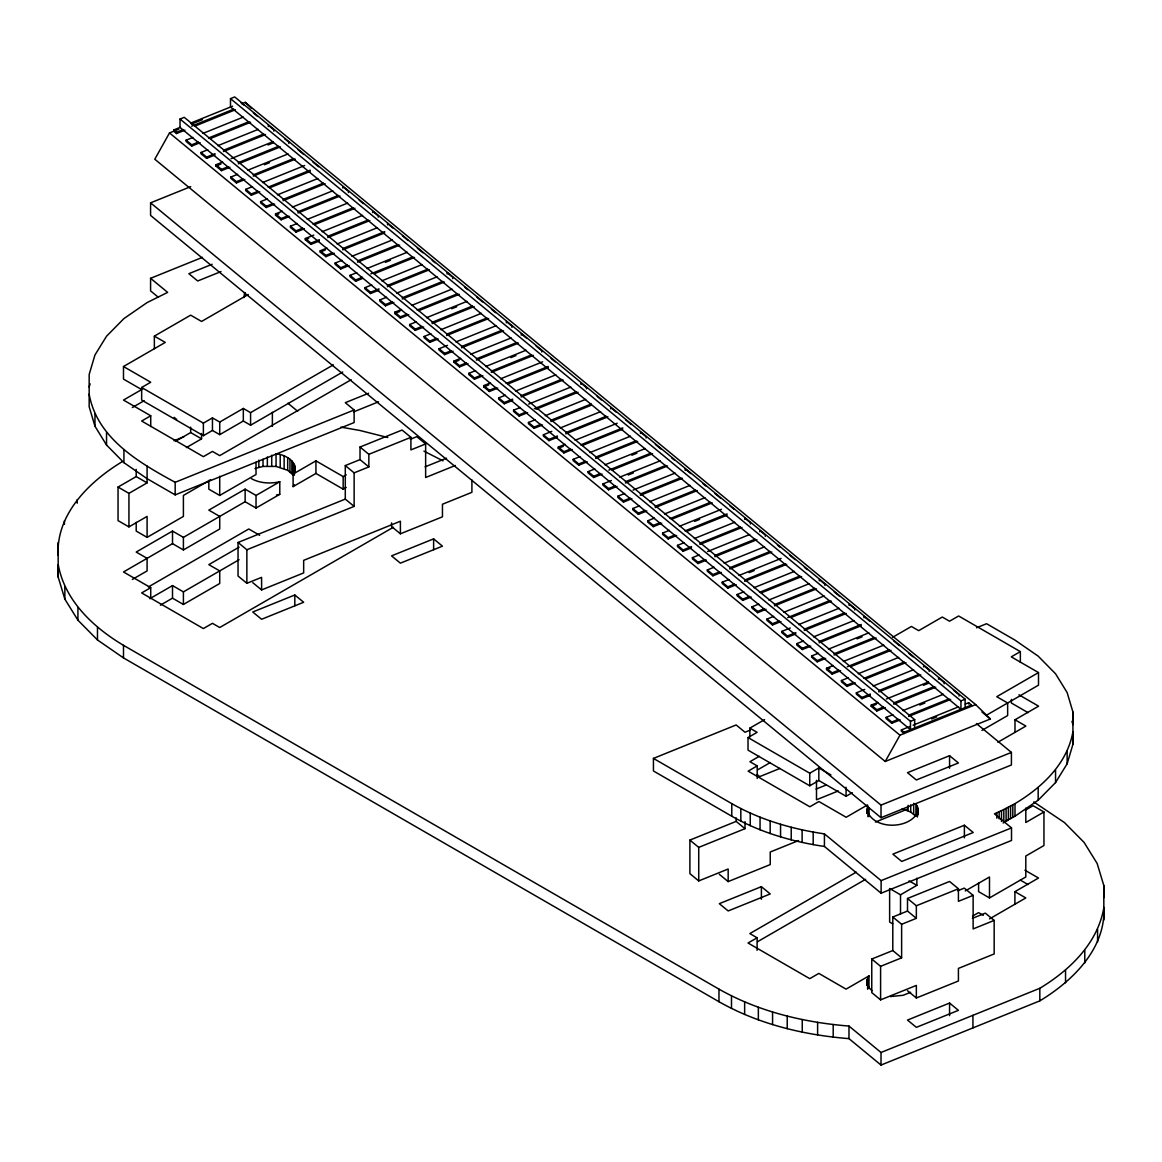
<?xml version="1.0" encoding="UTF-8"?>
<svg xmlns="http://www.w3.org/2000/svg" width="1162" height="1162" viewBox="0 0 1162 1162"><rect width="100%" height="100%" fill="white"/><g stroke="black" fill="none" stroke-linecap="round" stroke-linejoin="round"><path stroke-width="1.5" d="M238.036 542.48L246.867 549.757L354.134 506.4L345.288 499.108L238.036 542.48L238.036 576.018L246.867 583.295L261.595 577.354L261.595 589.933L303.66 572.924L303.66 560.345L400.396 521.23L400.396 533.808L442.461 516.814L442.461 504.235L471.903 492.325L471.903 479.964M246.867 583.295L246.867 549.757M345.288 499.108L345.288 465.57L360.017 459.615L368.848 466.906L354.134 472.861L345.288 465.57M354.134 506.4L354.134 472.861M391.565 522.929L391.565 526.531L400.396 533.808M360.017 459.615L360.017 447.036L402.081 430.042L410.912 437.319L410.912 449.897L425.641 443.942L425.641 477.495L455.373 465.468M798.584 840.547L770.232 852.022L770.232 864.586L728.167 881.595L728.167 869.016L698.725 880.927L689.894 873.635L689.894 840.097L736.156 821.389L744.987 828.68L698.725 847.388L689.894 840.097M1072.933 744.305L1072.933 731.74C1067.224 763.899 1041.907 787.56 1014.992 803.639L1003.808 809.536L1003.808 822.115L1014.992 816.218L1038.174 800.197L1055.546 782.578L1067.137 763.783L1072.933 744.305L1072.933 712.03L1067.137 692.552L1055.546 673.771L1038.174 656.138L1014.992 640.117L986.582 623.718L976.545 627.77M293.318 462.607L293.318 475.185L287.682 470.276L276.048 466.427L276.048 453.848C285.416 454.226 300.508 463.304 293.115 474.038L293.115 486.617L315.933 473.442L343.168 489.158L346.203 487.415M866.925 813.385L867.898 805.92M866.837 985.26L867.099 979.711L868.987 975.891L868.987 988.47M58.1 555.16C56.154 513.938 89.401 481.533 122.17 461.706M58.245 577.282L58.245 564.703C64.84 600.769 93.265 627.277 123.492 645.331L718.973 989.138C758.583 1011.637 803.843 1022.429 848.972 1026.061L881.014 1052.481L1039.83 988.281C1069.781 970.11 1097.799 943.399 1103.9 907.406C1105.846 948.642 1072.599 981.048 1039.83 1000.86L881.014 1065.06L848.972 1038.639C803.843 1035.008 758.583 1024.216 718.973 1001.717L123.492 657.91L97.477 639.957L77.927 620.188L64.854 599.127L58.245 577.282L58.1 542.596M89.169 387.062L90.128 383.823M918.14 811.207C910.514 829.958 872.444 830.234 866.925 809.798M178.774 129.2L169.507 132.933L154.793 159.223L885.226 761.488L990.387 718.973L975.659 704.593L245.226 102.329L241.856 103.694M885.226 761.488L899.954 735.197L975.659 704.593M293.115 486.617L294.262 484.728M154.357 348.702L154.357 336.123L190.67 315.163L201.563 321.453L248.247 294.494M141.648 389.575L123.492 379.102L123.492 366.524L165.251 342.412L154.357 336.123M342.717 372.014L250.585 425.219L243.323 421.022L219.72 434.646L212.457 430.463L203.379 435.692L141.648 400.062L141.648 387.483L150.726 382.24L123.492 366.524M142.665 388.994L123.492 400.062L150.726 415.778L150.726 426.57M132.352 407.528L144.146 400.716M150.726 415.778L141.648 421.022L203.379 456.666L212.457 451.422L219.72 455.62L351.142 379.742M141.648 387.483L203.379 423.128L212.457 417.884L219.72 422.067L243.323 408.443L250.585 412.641L333.349 364.853M175.535 441.284L190.67 432.554L201.563 438.844L201.563 433.455M118.045 487.067L136.201 476.58L147.095 482.869L128.938 493.356L118.045 487.067L118.045 520.605L128.938 526.894L147.095 516.407L147.095 537.367L136.201 531.078L136.201 522.348M186.428 447.573L201.563 438.844M210.642 479.717L183.407 495.448L183.407 516.407L147.095 537.367M208.826 480.429L208.826 489.158L219.72 495.448L256.032 474.488L256.032 462.258M251.384 478.657C259.983 483.319 270.368 483.944 279.781 481.736L279.781 494.315L256.032 508.026L245.138 501.737L183.407 537.367L172.513 531.078L136.201 552.052L147.095 558.341L147.095 570.92L132.352 579.431M279.781 481.736L256.032 495.448L245.138 489.158L208.826 510.118L219.72 516.407L219.72 528.986L183.407 549.946L172.513 543.656L123.492 571.965L150.726 587.682L150.726 598.474M293.115 474.038L315.933 460.864L343.168 476.58L346.203 474.837M148.416 586.926L248.77 528.986L259.663 535.275M150.726 587.682L141.648 592.925L203.379 628.569L212.457 623.326L219.72 627.524L393.381 527.243M149.825 598.691L172.513 585.59L183.407 591.879L239.081 559.735M239.081 547.157L208.826 564.63L219.72 570.92L219.72 583.498L183.407 604.458L172.513 598.169L160.414 605.155M892.677 637.284L911.415 626.463L918.677 630.661L942.28 617.037L949.543 621.22L958.621 615.976L1020.352 651.621L1020.352 662.398M749.839 737.115L749.839 728.138L764.596 719.627M852.283 792.673L846.067 796.275L818.832 780.544L809.754 785.788L748.023 750.144L748.023 737.565L757.101 732.336L749.839 728.138M759.323 756.288L749.94 761.706L757.203 765.903L757.203 778.482M757.203 765.903L748.125 771.147L809.841 806.777L818.919 801.533L846.154 817.264L867.549 804.917M757.755 769.767L770.275 762.548M748.023 737.565L809.754 773.209L818.832 767.966L830.932 774.952M1020.352 651.621L1011.274 656.864L1038.508 672.58L1038.508 685.159L986.465 715.211M1038.508 672.58L996.749 696.692L1007.643 702.981L1007.643 715.56L981.919 730.404M1014.992 732.365L1014.992 719.786L1038.596 706.162L1018.929 694.803M997.882 742.242L1025.886 726.076L1014.992 719.786M856.234 872.154L749.839 933.58L757.101 937.778L757.101 950.356M757.101 937.778L748.023 943.007L809.754 978.651L818.832 973.407L846.067 989.138L868.987 975.891M757.668 941.641L865.617 879.314M1003.096 823.001L1007.643 820.372M1025.494 810.074L1033.062 805.702L1043.955 811.991L1043.955 845.529L1025.799 856.016L1025.799 876.976L989.487 897.936L978.593 891.646L978.593 882.917M892.75 923.848L889.627 922.047L889.627 888.509L900.521 894.798L916.862 885.357L916.862 878.182M1043.955 811.991L1025.799 822.478L1025.799 808.098M965.273 890.949L989.487 876.976L989.487 897.936M972.536 916.106L978.593 912.62L983.255 915.307M1014.905 904.225L1014.905 891.661L1038.508 878.022L1024.884 870.164M989.487 918.91L1025.799 897.936L1014.905 891.661M910.616 992.29L903.15 995.297L890.281 996.575M749.984 730.23L744.987 732.249L736.156 724.957L653.436 758.408L653.436 770.972L731.784 816.218C760.209 832.457 792.164 841.68 824.424 846.459L881.116 893.2L1011.506 840.475L1011.506 827.896L994.454 813.836L1003.808 809.536M180.023 119.047L910.471 721.312L910.471 729.692L180.023 127.428L180.023 119.047L184.235 117.333L914.668 719.612L914.668 727.993M230.497 98.639L960.945 700.904L960.945 709.285L230.497 107.02L230.497 98.639L234.709 96.94L965.143 699.204L965.143 707.585M184.932 130.144L176.522 133.543L173.719 131.233L173.719 129.97L180.444 127.254M190.539 123.172L232.603 106.163M191.381 124.087L196.436 122.054M197.279 121.705L202.319 119.671M173.719 129.97L176.522 132.279L183.247 129.563M191.657 126.164L233.722 109.155M195.027 126.062L235.407 109.736M200.125 142.665L191.715 146.078L186.123 141.459L186.123 140.195L192.848 137.479M202.943 133.398L243.323 117.071M186.123 140.195L191.715 144.814L198.441 142.098M208.535 138.017L248.915 121.69M210.22 138.598L250.6 122.271M215.028 154.953L206.618 158.366L201.026 153.747L201.026 152.483L207.751 149.767M217.846 145.686L258.225 129.36M201.026 152.483L206.618 157.102L215.028 153.704M223.438 150.305L263.818 133.979M223.438 151.554L265.502 134.56M229.931 167.241L221.521 170.654L215.929 166.035L215.929 164.772L222.654 162.055M231.064 158.657L273.128 141.648M215.929 166.035L220.969 163.987M268.088 144.945L273.128 142.911M215.929 164.772L221.521 169.391L228.246 166.674M238.341 162.593L278.72 146.267M238.341 163.842L280.405 146.848M976.429 723.563L1011.419 752.41L1011.419 764.988L881.014 817.699L150.581 215.42L150.581 202.842L190.713 186.632M244.833 179.544L236.423 182.942L230.831 178.323L230.831 177.06L237.556 174.344M247.651 170.262L288.031 153.936M264.486 164.714L269.526 162.68M230.831 177.06L236.423 181.679L243.148 178.963M253.243 174.881L293.637 158.555M253.243 176.13L295.308 159.136M259.736 191.832L251.326 195.231L245.734 190.612L245.734 189.348L252.459 186.632M262.554 182.55L304.618 165.541M245.734 189.348L251.326 193.967L258.051 191.251M268.146 187.169L310.21 170.16M269.831 187.75L310.21 171.424M274.639 204.12L266.229 207.519L260.637 202.9L260.637 201.636L267.362 198.92M277.457 194.838L317.836 178.512M260.637 201.636L266.229 206.255L272.968 203.539M283.063 199.457L323.443 183.131M283.063 200.706L325.113 183.712M289.541 216.408L281.131 219.807L275.539 215.188L275.539 213.924L282.264 211.208M292.359 207.126L332.739 190.8M275.539 215.188L278.909 213.823M275.539 213.924L281.131 218.543L287.871 215.827M297.966 211.745L338.345 195.419M297.966 212.995L340.016 196M158.453 297.385L150.581 290.892L150.581 278.314L202.406 257.368M304.444 228.696L296.034 232.095L290.442 227.476L290.442 226.212L297.167 223.496M307.262 219.415L347.641 203.089M212.138 264.282L188.854 273.695L197.7 280.986L220.983 271.574M290.442 226.212L296.034 230.831L302.774 228.115M312.868 224.034L353.248 207.707M314.539 224.615L354.933 208.288M319.347 240.984L310.937 244.383L305.345 239.764L305.345 238.5L313.755 235.102M322.164 231.703L362.544 215.377M305.345 239.764L308.714 238.399M305.345 238.5L310.937 243.119L319.347 239.721M327.771 236.322L368.151 219.996M327.771 237.571L369.836 220.577M334.264 253.272L325.839 256.671L320.247 252.052L320.247 250.789L326.972 248.072M337.067 243.991L377.461 227.665M320.247 252.052L325.302 250.019M320.247 250.789L325.839 255.408L332.579 252.691M342.674 248.61L384.738 231.601M342.674 249.859L384.738 232.865M349.166 265.561L340.742 268.959L335.15 264.34L335.15 263.077L341.875 260.361M351.97 256.279L392.364 239.953M335.15 263.077L340.742 267.696L347.482 264.98M357.576 260.898L397.956 244.572M357.576 262.147L399.641 245.153M362.384 278.517L355.645 281.248L350.052 276.629L350.052 275.365L356.778 272.649M366.887 268.567L407.266 252.241M385.392 262.351L390.432 260.303M350.052 275.365L355.645 279.984L362.384 277.268M370.794 273.869L412.859 256.86M374.164 273.767L414.543 257.441M378.972 290.137L370.547 293.536L364.955 288.917L364.955 287.653L371.695 284.937M381.79 280.855L422.169 264.529M364.955 287.653L370.547 292.272L378.972 288.873M387.382 285.474L427.761 269.148M387.382 286.724L429.446 269.729M393.874 302.425L385.45 305.824L379.858 301.205L379.858 299.941L386.597 297.225M396.692 293.144L437.072 276.817M379.858 299.941L385.45 304.56L392.19 301.844M402.284 297.762L442.664 281.436M402.284 299.012L444.349 282.017M408.777 314.713L400.367 318.112L394.76 313.493L394.76 312.229L401.5 309.513M411.595 305.432L451.974 289.106M394.76 313.493L399.815 311.46M394.76 312.229L400.367 316.848L407.092 314.132M417.187 310.051L457.567 293.725M418.872 310.632L459.251 294.306M423.68 327.001L415.27 330.4L409.663 325.781L409.663 324.518L416.403 321.801M426.498 317.72L466.877 301.394M451.727 308.772L456.782 306.739M409.663 324.518L415.27 329.136L421.995 326.42M432.09 322.339L472.469 306.013M432.09 323.588L474.154 306.594M438.161 338.941L429.751 342.34L424.159 337.735L424.159 336.472L430.884 333.755M440.979 329.674L481.358 313.348M174.009 440.747L184.046 436.694M424.159 336.472L429.751 341.091L436.491 338.36M446.586 334.278L486.965 317.967M446.586 335.542L488.65 318.533M453.064 351.229L444.654 354.628L439.062 350.023L439.062 348.76L447.472 345.361M455.882 341.962L496.261 325.636M439.062 348.76L444.654 353.379L451.393 350.648M461.488 346.566L501.868 330.255M461.488 347.83L503.553 330.821M368.572 393.264L345.288 402.677L354.134 409.968L354.134 422.547L175.171 494.881L147.095 478.671L123.927 462.665L106.541 445.031L94.964 426.251L89.169 406.773L89.169 374.484L94.95 355.006L106.541 336.225L123.927 318.591L147.095 302.585L167.633 292.374L150.581 278.314M467.966 363.517L459.556 366.916L453.964 362.312L453.964 361.048L460.689 358.332M470.784 354.25L511.164 337.924M453.964 362.312L459.019 360.264M453.964 361.048L459.556 365.667L466.296 362.936M476.391 358.855L516.77 342.543M476.391 360.118L518.455 343.11M89.169 394.194C97.042 438.35 139.048 462.65 175.171 482.303L354.134 409.968M353.611 411.9L378.551 401.805M482.884 375.805L474.459 379.204L468.867 374.6L468.867 373.336L475.592 370.62M485.687 366.538L526.081 350.212M510.931 357.591L515.986 355.543M468.867 373.336L474.459 377.955L481.199 375.224M491.294 371.143L531.673 354.831M491.294 372.406L533.358 355.398M497.786 388.093L489.362 391.492L483.77 386.888L483.77 385.624L490.495 382.908M500.59 378.827L542.654 361.818M483.77 386.888L488.824 384.84M483.77 385.624L489.362 390.243L496.101 387.512M506.196 383.431L548.261 366.437M507.881 384.012L548.261 367.686M512.689 400.382L504.264 403.78L498.672 399.176L498.672 397.912L505.412 395.196M515.507 391.115L555.886 374.789M360.017 447.036L368.848 454.327L410.912 437.319M410.259 439.309L416.795 436.665L425.641 443.942M498.672 397.912L504.264 402.531L512.689 399.132M521.099 395.719L561.478 379.408M521.099 396.983L563.163 379.974M527.592 412.67L519.167 416.069L513.575 411.464L513.575 410.201L520.315 407.484M528.725 404.085L570.789 387.077M513.575 410.201L519.167 414.819L525.907 412.089M534.317 408.69L576.381 391.696M536.002 409.271L578.066 392.262M542.494 424.958L534.084 428.357L528.478 423.752L528.478 422.489L535.217 419.772M545.312 415.691L585.692 399.365M425.06 466.863L446.542 458.177M528.478 422.489L534.084 427.108L540.809 424.377M550.904 420.295L591.284 403.984M550.904 421.559L591.284 405.233M557.397 437.246L548.987 440.645L543.38 436.04L543.38 434.777L551.79 431.378M560.215 427.979L600.594 411.653M543.38 434.777L548.987 439.396L557.397 435.997M565.807 432.584L606.186 416.272M565.807 433.847L607.871 416.838M572.3 449.534L563.89 452.933L558.283 448.329L558.283 447.065L565.022 444.349M575.117 440.267L617.182 423.258M558.283 448.329L563.338 446.281M558.283 447.065L563.89 451.684L570.615 448.953M580.709 444.872L622.774 427.877M582.394 445.453L622.774 429.127M587.202 461.822L578.792 465.221L573.186 460.617L573.186 459.353L579.925 456.637M590.02 452.555L630.4 436.229M573.186 459.353L578.792 463.972L585.517 461.241M595.612 457.16L635.992 440.848M595.612 458.424L637.677 441.415M602.105 474.111L593.695 477.509L588.088 472.905L588.088 471.641L594.828 468.925M604.923 464.844L645.302 448.517M631.837 455.213L636.892 453.18M294.814 594.988L252.75 611.996L261.595 619.273L303.645 602.265L294.814 594.988L294.814 605.765M433.629 538.863L391.565 555.872L400.396 563.163L442.461 546.155L433.629 538.863L433.629 549.655M588.088 471.641L593.695 476.26L600.42 473.53M608.83 470.131L650.894 453.136M612.2 470.029L652.579 453.703M617.007 486.399L608.597 489.798L602.991 485.193L602.991 483.929L611.415 480.531M619.825 477.132L660.205 460.806M628.235 474.982L633.29 472.949M602.991 483.929L608.597 488.548L615.323 485.818M625.417 481.736L665.797 465.425M625.417 483L667.482 465.991M631.91 498.687L623.5 502.086L617.893 497.481L617.893 496.218L624.633 493.501M633.043 490.103L675.107 473.094M617.893 496.218L623.5 500.837L630.225 498.106M640.32 494.024L680.7 477.713M640.32 495.288L682.385 478.279M646.813 510.975L638.403 514.374L632.811 509.769L632.811 508.506L639.536 505.79M649.631 501.708L690.01 485.382M632.811 508.506L638.403 513.125L645.128 510.394M655.223 506.312L695.602 490.001M655.223 507.576L697.287 490.567M661.715 523.263L653.305 526.662L647.713 522.058L647.713 520.794L654.438 518.078M664.533 513.996L704.913 497.67M647.713 520.794L653.305 525.413L660.031 522.682M670.125 518.615L710.505 502.289M671.81 519.182L712.19 502.855M676.618 535.551L668.208 538.95L662.616 534.346L662.616 533.082L669.341 530.366M679.436 526.284L721.5 509.276M694.585 521.418L699.626 519.37M662.616 533.082L668.208 537.701L674.933 534.97M685.028 530.903L727.092 513.894M686.713 531.47L727.092 515.144M691.521 547.839L683.111 551.238L677.519 546.634L677.519 545.37L684.244 542.654M694.339 538.572L734.718 522.246M677.519 545.37L683.111 549.989L691.521 546.59M699.931 543.191L740.31 526.865M699.931 544.441L741.995 527.432M706.423 560.128L698.013 563.526L692.421 558.922L692.421 557.658L699.146 554.942M707.556 551.543L749.621 534.535M692.421 557.658L698.013 562.277L704.738 559.547M714.833 555.48L755.213 539.153M714.833 556.729L756.898 539.72M721.326 572.416L712.916 575.815L707.324 571.21L707.324 569.946L714.049 567.23M724.144 563.149L764.523 546.823M707.324 569.946L712.916 574.565L719.641 571.835M729.736 567.768L770.115 551.442M729.736 569.017L771.8 552.008M736.229 584.704L727.819 588.103L722.227 583.498L722.227 582.235L728.952 579.518M739.047 575.437L781.111 558.428M749.141 572.605L754.196 570.571M722.227 582.235L727.819 586.854L734.544 584.123M744.639 580.056L785.033 563.73M744.639 581.305L786.703 564.296M751.131 596.992L742.721 600.391L737.129 595.786L737.129 594.523L743.854 591.807M753.949 587.725L794.329 571.399M737.129 594.523L742.721 599.142L749.446 596.426M759.541 592.344L799.935 576.018M761.226 592.91L801.606 576.584M766.034 609.28L757.624 612.679L752.032 608.075L752.032 606.811L758.757 604.095M768.852 600.013L809.231 583.687M752.032 606.811L757.624 611.43L764.349 608.714M774.444 604.632L814.838 588.306M774.444 605.881L816.508 588.873M780.937 621.568L772.527 624.967L766.935 620.363L766.935 619.099L773.66 616.383M783.754 612.301L824.134 595.975M766.935 619.099L772.527 623.718L779.266 621.002M787.676 617.588L829.741 600.594M791.031 617.487L831.411 601.161M795.839 633.856L787.429 637.255L781.837 632.651L781.837 631.387L790.247 627.988M798.657 624.59L839.037 608.263M781.837 631.387L787.429 636.006L795.839 632.607M804.264 629.208L844.643 612.882M804.264 630.458L846.328 613.449M810.742 646.145L802.332 649.543L796.74 644.939L796.74 643.675L803.465 640.959M813.56 636.878L853.939 620.552M796.74 643.675L802.332 648.294L809.072 645.578M819.166 641.497L861.231 624.488M819.166 642.746L861.231 625.737M825.645 658.433L817.235 661.832L811.642 657.227L811.642 655.964L818.368 653.247M828.462 649.166L868.842 632.84M857.077 638.853L862.117 636.82M811.642 655.964L817.235 660.582L823.974 657.866M834.069 653.785L874.449 637.459M834.069 655.034L876.133 638.025M840.562 670.721L832.137 674.12L826.545 669.515L826.545 668.252L833.27 665.535M843.365 661.454L883.759 645.128M826.545 669.515L829.915 668.15M826.545 668.252L832.137 672.871L838.877 670.154M847.287 666.741L889.351 649.747M850.657 666.639L891.036 650.313M855.464 683.009L847.04 686.408L841.448 681.803L841.448 680.54L848.173 677.824M858.268 673.742L898.662 657.416M841.448 680.54L847.04 685.159L853.779 682.443M863.874 678.361L904.254 662.035M865.559 678.928L905.939 662.601M870.367 695.297L861.943 698.696L856.35 694.092L856.35 692.828L864.76 689.429M873.185 686.03L913.564 669.704M856.35 692.828L861.943 697.447L870.367 694.048M878.777 690.649L919.157 674.323M878.777 691.898L920.841 674.89M885.27 707.585L876.845 710.984L871.253 706.38L871.253 705.116L877.993 702.4M886.403 699.001L928.467 681.992M871.253 706.38L876.308 704.332M923.412 685.289L928.467 683.256M871.253 705.116L876.845 709.735L883.585 707.019M893.68 702.937L934.059 686.611M893.68 704.187L935.744 687.178M900.172 719.874L891.762 723.272L886.156 718.668L886.156 717.404L892.895 714.688M902.99 710.607L943.37 694.28M919.81 705.058L924.85 703.025M886.156 717.404L891.762 722.023L898.487 719.307M908.582 715.226L948.962 698.899M779.905 768.445L759.716 776.608L757.188 774.531M908.582 716.475L950.647 699.466M910.471 721.312L914.668 719.612M960.945 700.904L965.143 699.204M901.363 729.939L904.152 732.249L904.152 733.498L901.363 731.203L901.363 729.939L909.773 726.54M913.129 725.175L958.563 706.816M965.288 704.085L968.658 702.734L971.461 705.043L971.461 706.293M931.648 718.958L936.688 716.91M904.152 732.249L971.461 705.043M816.044 789.085L826.095 785.033M838.281 790.959L816.494 799.761L816.494 780.341M949.572 755.692L907.507 772.686L916.353 779.978L958.418 762.969L949.572 755.692L949.572 768.271M150.581 202.842L881.014 805.121L1011.419 752.41M875.393 822.071L907.348 809.144M761.4 886.664L719.322 903.658L728.167 910.95L770.232 893.941L761.4 886.664L761.4 899.243M964.387 825.238L892.881 854.143L901.727 861.434L973.233 832.515L964.387 825.238L964.387 837.817M653.436 758.408L731.784 803.639C760.209 819.878 792.164 829.102 824.424 833.88L881.116 880.622L1011.506 827.896M907.507 911.052L892.794 917.007L901.625 924.284L916.353 918.343L907.507 911.052L907.507 898.473L949.572 881.464L958.418 888.756L958.418 901.334L973.131 895.379L973.131 928.917L994.164 920.42L994.164 953.958L958.418 968.411L958.418 980.989L916.353 997.998L907.507 990.707M907.507 898.473L916.353 905.764L958.418 888.756M957.764 890.746L964.3 888.102L973.131 895.379M871.761 959.042L892.794 950.545L901.625 957.837L880.593 966.334L871.761 959.042L871.761 992.595L880.593 999.872L916.353 985.42L916.353 997.998M972.391 918.372L985.332 913.129L994.164 920.42M949.572 1003.053L907.507 1020.062L916.353 1027.353L958.418 1010.344L949.572 1003.053L949.572 1015.632M254.943 468.562L263.019 466.427L276.048 466.427M276.498 494.997L279.781 494.315M340.931 427.137L359.741 430.434L387.803 437.522M902.177 808.796L910.717 812.035L915.917 816.349L915.917 803.77L918.14 808.679L918.14 814.794M423.941 451.132L443.027 460.864M1028.007 712.626L1011.376 703.01L1011.376 699.422M1033.788 801.94L1064.523 822.623L1084.073 842.392L1097.146 863.453L1103.755 885.299L1103.9 919.984M1020.352 880.128L1027.92 884.485M909.091 880.869L916.862 885.357M981.992 712.059L990.387 718.973M241.013 102.764L243.817 105.074M253.418 112.99L257.615 116.447M284.632 138.728L288.83 142.185L288.83 143.449M298.126 149.854L303.732 154.473M313.028 162.143L318.635 166.762M359.145 200.169L363.343 203.626M393.148 228.202L387.556 223.583L387.556 224.847M402.459 235.871L408.051 240.49M417.361 248.16L422.953 252.779M432.264 260.448L435.053 262.757M464.858 287.334L467.661 289.643M476.972 297.312L482.564 301.931M491.453 309.266L495.651 312.723M526.865 338.462L521.273 333.843L521.273 335.106M536.176 346.131L541.768 350.75L541.768 351.999M551.078 358.419L555.276 361.876M597.181 396.431L601.379 399.902M616.281 412.19L610.689 407.572L610.689 408.835M625.592 419.86L631.184 424.479M655.397 444.436L660.989 449.055M671.694 457.872L674.497 460.181M690.794 473.631L685.202 469.012L685.202 470.276M702.908 483.61L705.697 485.919M715.008 493.589L720.6 498.207M729.91 505.877L734.108 509.334M777.422 545.051L780.21 547.36M789.521 555.029L795.128 559.648M804.424 567.317L807.227 569.627M834.229 591.894L839.836 596.513M869.641 621.089L864.034 616.47L864.034 617.734M893.854 641.046L899.446 645.665M908.757 653.334L912.954 656.791M953.465 690.199L959.057 694.818L959.057 696.067M169.507 132.933L899.954 735.197M287.944 403.243L297.704 411.29M174.14 417.376L176.668 419.467M719.336 874.318L728.167 881.595M252.75 582.641L261.595 589.933M872.037 990.779L868.682 987.366L866.837 981.672M245.226 102.329L251.355 108.313M1071.96 721.355L1072.933 724.609L1072.933 712.03M1103.755 885.299L1103.755 897.877M1097.582 929.266L1097.582 941.845M1084.785 950.385L1084.785 962.964M1067.137 751.204L1067.137 763.783M1065.539 970.226L1065.539 982.805M1055.546 769.999L1055.546 782.578M1039.83 988.281L1039.83 1000.86M1038.174 787.618L1038.174 800.197M1014.992 803.639L1014.992 816.218M1012.814 804.874L1012.814 817.452M1010.606 806.079L1010.606 818.658M1008.369 807.256L1008.369 819.835M1006.103 808.403L1006.103 820.982M1001.499 810.64L1001.499 821.418M999.16 811.715L999.16 818.905M996.807 812.79L996.807 818.179M972.928 1015.327L972.928 1027.905M968.658 702.734L968.658 703.983M944.154 683.779L944.154 682.53L938.562 677.911L938.562 679.174M929.251 671.491L929.251 670.242L923.659 665.623L923.659 666.886M917.399 806.181L917.399 816.959M916.353 905.764L916.353 918.343M913.681 803.305L913.681 814.083M910.717 804.845L910.717 812.035M908.088 805.324L908.088 810.713M901.625 924.284L901.625 957.837M900.521 894.798L900.521 914.218M892.794 917.007L892.794 950.545M891.762 722.023L891.762 723.272M881.116 880.622L881.116 893.2M881.014 805.121L881.014 817.699M881.014 1052.481L881.014 1065.06M880.593 966.334L880.593 999.872M876.845 709.735L876.845 710.984M869.074 807.619L869.074 816.61M867.898 807.721L867.898 816.697M867.811 977.779L867.811 988.572M867.636 985.521L867.636 989.109M867.186 807.851L867.186 813.24M867.099 979.711L867.099 985.1M861.943 697.447L861.943 698.696M854.738 610.05L854.738 608.801L849.131 604.182L849.131 605.446M848.972 1026.061L848.972 1038.639M847.04 685.159L847.04 686.408M846.067 787.284L846.067 796.275M833.198 1024.535L833.198 1037.114M832.137 672.871L832.137 674.12M824.933 585.474L824.933 584.225L819.326 579.606L819.326 580.869M824.424 833.88L824.424 846.459M818.832 767.966L818.832 780.544M817.612 1022.371L817.612 1034.95M817.235 660.582L817.235 661.832M813.182 832.05L813.182 844.629M809.754 773.209L809.754 785.788M802.332 648.294L802.332 649.543M802.259 1019.568L802.259 1032.147M802.114 829.842L802.114 842.421M791.22 827.257L791.22 839.836M787.429 636.006L787.429 637.255M787.226 1016.111L787.226 1028.69M780.559 824.279L780.559 836.858M772.527 623.718L772.527 624.967M772.57 1012.015L772.57 1024.593M770.159 820.924L770.159 833.503M765.308 536.321L765.308 535.072L759.716 530.453L759.716 531.717M760.05 817.191L760.05 829.77M758.35 1007.28L758.35 1019.858M757.624 611.43L757.624 612.679M750.405 524.033L750.405 522.784L744.813 518.165L744.813 519.429M750.26 813.066L750.26 825.645M744.987 821.621L744.987 828.68M744.639 1001.876L744.639 1014.455M742.721 599.142L742.721 600.391M740.833 808.549L740.833 821.127M736.156 817.859L736.156 821.389M731.784 803.639L731.784 816.218M731.494 995.834L731.494 1008.413M727.819 586.854L727.819 588.103M718.973 989.138L718.973 1001.717M712.916 574.565L712.916 575.815M698.725 847.388L698.725 880.927M698.013 562.277L698.013 563.526M683.111 549.989L683.111 551.238M668.208 537.701L668.208 538.95M653.305 525.413L653.305 526.662M646.087 438.016L646.087 436.767L640.494 432.148L640.494 433.411M638.403 513.125L638.403 514.374M623.5 500.837L623.5 502.086M608.597 488.548L608.597 489.798M593.695 476.26L593.695 477.509M586.476 388.863L586.476 387.614L580.884 382.995L580.884 384.259M578.792 463.972L578.792 465.221M563.89 451.684L563.89 452.933M548.987 439.396L548.987 440.645M534.084 427.108L534.084 428.357M519.167 414.819L519.167 416.069M511.963 327.423L511.963 326.173L506.356 321.554L506.356 322.818M504.264 402.531L504.264 403.78M489.362 390.243L489.362 391.492M474.459 377.955L474.459 379.204M459.556 365.667L459.556 366.916M452.759 278.619L452.759 277.355L447.167 272.736L447.167 274M444.654 353.379L444.654 354.628M429.751 341.091L429.751 342.34M415.27 329.136L415.27 330.4M400.367 316.848L400.367 318.112M385.45 304.56L385.45 305.824M378.246 217.178L378.246 215.914L372.639 211.295L372.639 212.559M370.547 292.272L370.547 293.536M368.848 454.327L368.848 466.906M355.645 279.984L355.645 281.248M348.44 192.601L348.44 191.338L342.834 186.719L342.834 187.983M343.168 476.58L343.168 489.158M340.742 267.696L340.742 268.959M325.839 255.408L325.839 256.671M315.933 460.864L315.933 473.442M310.937 243.119L310.937 244.383M296.034 230.831L296.034 232.095M295.206 468.271L295.206 471.874M295.003 466.34L295.003 471.728M294.378 464.437L294.378 475.229M291.851 460.849L291.851 473.428M289.963 459.208L289.963 471.787M287.682 457.697L287.682 470.276M284.138 455.983L284.138 468.562M281.131 218.543L281.131 219.807M280.216 454.705L280.216 467.284M273.912 131.146L273.912 129.897L268.32 125.278L268.32 126.542M272.373 412.307L272.373 426.439M271.719 455.213L271.719 465.991M267.347 457L267.347 465.991M266.229 206.255L266.229 207.519M263.019 459.237L263.019 466.427M258.85 460.094L258.85 467.284M256.032 495.448L256.032 508.026M251.326 193.967L251.326 195.231M250.585 412.641L250.585 425.219M245.138 292.693L245.138 296.295M245.138 489.158L245.138 501.737M244.688 296.107L244.688 292.519L243.947 297.545M243.323 408.443L243.323 421.022M236.423 181.679L236.423 182.942M221.521 169.391L221.521 170.654M219.72 422.067L219.72 434.646M219.72 476.231L219.72 495.448M212.457 417.884L212.457 430.463M206.618 157.102L206.618 158.366M203.379 423.128L203.379 435.692M191.715 144.814L191.715 146.078M190.67 427.166L190.67 432.554M183.407 537.367L183.407 549.946M183.407 591.879L183.407 604.458M176.522 132.279L176.522 133.543M175.171 482.303L175.171 494.881M172.513 531.078L172.513 543.656M172.513 585.59L172.513 598.169M147.095 466.093L147.095 482.869M136.201 469.39L136.201 476.58M128.938 493.356L128.938 526.894M123.927 450.086L123.927 462.665M123.492 645.331L123.492 657.91M106.541 432.453L106.541 445.031M97.477 627.378L97.477 639.957M94.964 413.672L94.964 426.251M77.927 607.61L77.927 620.188M77.215 499.616L77.215 503.204M64.854 586.549L64.854 599.127M64.418 520.721L64.418 524.309"/></g></svg>
